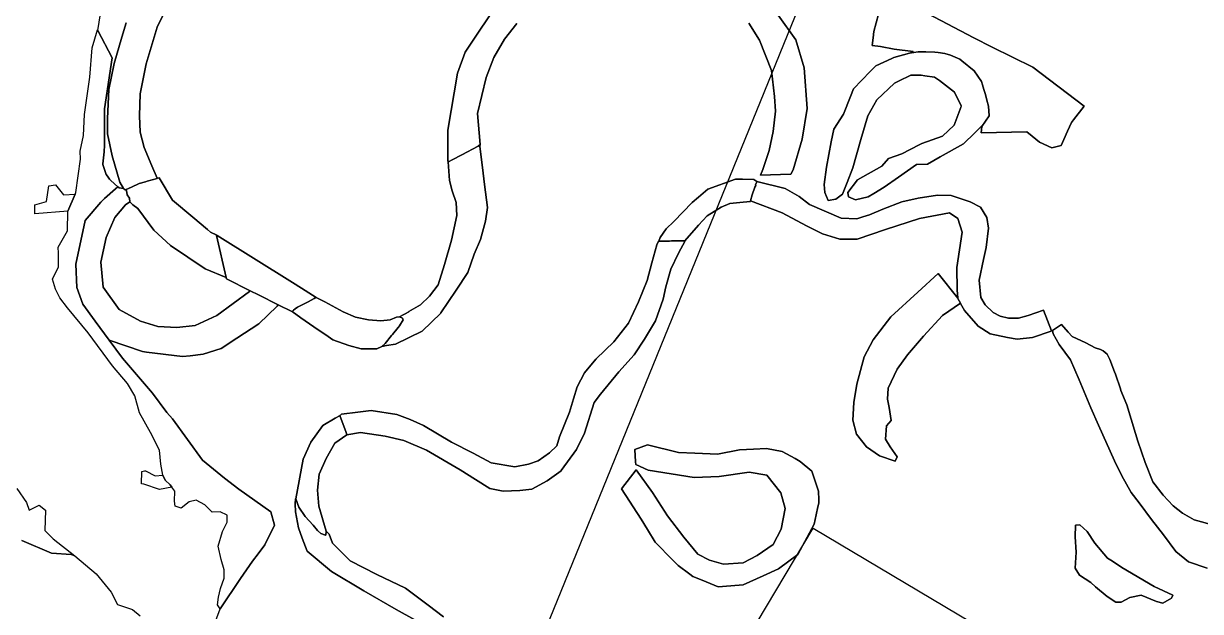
# Model space of a CAD drawing. Header units: inches. Extents: x 288635 to 1232953, y 676945 to 1655780.
# Drawn here: x 475472 to 506323, y 1329438 to 1344841 of the extents above; entities that cross this region are included whole.
import ezdxf

# ---------------------------------------------------------------- set-up
doc = ezdxf.new("R2010")
doc.units = ezdxf.units.IN
doc.header["$MEASUREMENT"] = 0
doc.layers.add('Images', color=7, linetype='Continuous')
picture_1 = doc.add_image_def('image5.jpg', size_in_pixel=(2644, 3704))
picture_2 = doc.add_image_def('image6.jpg', size_in_pixel=(2592, 3907))

msp = doc.modelspace()

# ---------------------------------------------------------------- linework, layer by layer
at = {"color": 1}
for points in [[(478159.3147, 1344863.1392), (478051.3645, 1344482.1384), (477848.164, 1343789.9871), (477708.4638, 1343116.8857), (477670.3637, 1342354.8842), (477676.7137, 1341948.4834), (477791.0139, 1341370.6322), (477994.2143, 1340684.8308), (478091.1377, 1340521.8234), (477980.4188, 1340540.5893), (477943.375, 1340565.6557), (477755.8401, 1340726.3999), (477725.7453, 1340767.2463), (477668.1443, 1340845.4257), (477637.4271, 1340887.1168), (477552.7602, 1341151.7007), (477553.7148, 1341162.1986), (477582.5248, 1341479.0356), (477581.3232, 1341479.3018), (477597.0898, 1341652.6951), (477597.0898, 1342591.7161), (477597.0898, 1342605.197), (477793.9811, 1343944.0581), (477422.5871, 1344655.8965), (477615.2408, 1345861.7422)], [(479402.8588, 1345624.0824), (478971.058, 1344741.4306), (478685.3074, 1343788.9287), (478526.5571, 1343001.5272), (478507.5071, 1342423.676), (478532.9071, 1341991.8751), (478634.5073, 1341591.8243), (478837.7077, 1341115.5734), (478978.2878, 1340787.5531), (478971.5529, 1340785.6288), (478972.9961, 1340782.2614), (478712.059, 1340707.708), (478668.0773, 1340695.1418), (478499.7677, 1340647.0533), (478484.2878, 1340642.6305), (478318.0277, 1340564.931), (478145.3245, 1340487.4048), (478145.3245, 1340487.4048), (478137.6977, 1340483.9812), (478100.0106, 1340514.1309), (478095.2298, 1340514.9412), (478091.1377, 1340521.8234), (477994.2143, 1340684.8308), (477791.0139, 1341370.6322), (477676.7137, 1341948.4834), (477670.3637, 1342354.8842), (477708.4638, 1343116.8857), (477848.164, 1343789.9871), (478051.3645, 1344482.1384), (478159.3147, 1344863.1392)], [(487998.9186, 1345519.5354), (487046.4167, 1344090.7825), (486847.095, 1343538.8147), (486595.24, 1342046.7929), (486589.4279, 1341243.5542), (486589.506, 1341240.8673), (486591.2928, 1341241.3395), (486608.3731, 1341221.0552), (486608.5642, 1341218.6028), (486603.0814, 1341215.7635), (486641.1814, 1340726.8125), (486704.6816, 1340453.7619), (486812.6318, 1340155.3113), (486825.3318, 1339812.4106), (486685.6315, 1339164.7093), (486507.8312, 1338529.7081), (486336.3808, 1337996.307), (486114.8346, 1337698.8021), (485878.1216, 1337474.5477), (485573.321, 1337296.7473), (485570.9714, 1337293.1718), (485568.0293, 1337291.4556), (485327.2617, 1337157.4169), (485247.8865, 1337144.7169), (485079.6112, 1337074.8668), (484838.3107, 1337055.8167), (484514.4601, 1337074.8668), (484174.7344, 1337147.8919), (483847.7087, 1337290.7672), (483371.4578, 1337547.9427), (483138.2508, 1337664.8622), (482756.2171, 1337903.3908), (482518.463, 1338051.8363), (480543.2461, 1339285.0935), (480540.6336, 1339295.3695), (480375.5333, 1339377.9196), (480295.5311, 1339444.2505), (479910.166, 1339763.7621), (479372.2313, 1340209.7713), (479022.9806, 1340800.3225), (478978.2878, 1340787.5531), (478837.7077, 1341115.5734), (478634.5073, 1341591.8243), (478532.9071, 1341991.8751), (478507.5071, 1342423.676), (478526.5571, 1343001.5272), (478685.3074, 1343788.9287), (478971.058, 1344741.4306), (479402.8588, 1345624.0824)], [(488399.5852, 1344841.7878), (488082.0846, 1344429.037), (487796.334, 1343952.786), (487595.2503, 1343423.6183), (487375.3324, 1342485.3609), (487374.5036, 1342481.8251), (487442.2297, 1341669.113), (487386.2102, 1341630.7839), (486963.9738, 1341405.2055), (486706.1524, 1341271.6909), (486706.1524, 1341271.6909), (486608.3731, 1341221.0552), (486591.2928, 1341241.3395), (486589.506, 1341240.8673), (486589.4279, 1341243.5542), (486595.24, 1342046.7929), (486847.095, 1343538.8147), (487046.4167, 1344090.7825), (487998.9186, 1345519.5354)], [(479982.5478, 1327780.7602), (480629.0808, 1329505.4017), (481156.3957, 1330301.444), (481471.2225, 1330751.141), (481622.0053, 1330950.1744), (481797.4831, 1331181.8051), (482051.4837, 1331702.5061), (481956.2335, 1332045.4068), (481117.629, 1332645.9712), (480743.2194, 1332928.1333), (480166.8528, 1333397.5627), (479376.1975, 1334481.5675), (479224.2806, 1334654.2003), (478855.9577, 1335152.5195), (478799.7296, 1335217.8071), (478218.8588, 1335892.2678), (478064.9986, 1336070.918), (477716.0397, 1336547.1016), (478591.1797, 1336247.3634), (478690.9663, 1336234.6633), (479638.9318, 1336114.0131), (479840.1758, 1336137.6889), (480178.6829, 1336177.5132), (480654.9339, 1336329.9135), (481061.3347, 1336596.6141), (481639.1858, 1336977.6148), (482120.8147, 1337440.479), (482149.6235, 1337472.4159), (482505.6891, 1337295.0705), (482511.5927, 1337299.9007), (482740.9567, 1337126.8961), (483084.9157, 1336891.4165), (483458.8573, 1336645.491), (483582.2897, 1336552.164), (484000.3759, 1336401.9363), (484325.814, 1336319.9153), (484733.2732, 1336314.6237), (484862.9193, 1336375.478), (484981.7142, 1336405.852), (484983.8281, 1336402.4538), (485225.1286, 1336440.5539), (485917.28, 1336783.4546), (486406.231, 1337253.3555), (486406.6193, 1337253.9348), (486411.5227, 1337258.6472), (486811.5735, 1337855.5484), (487116.3741, 1338319.0993), (487281.4744, 1338801.7003), (487452.9247, 1339182.7011), (487579.925, 1339658.952), (487630.7251, 1340020.9028), (487556.0802, 1340620.3943), (487499.9307, 1341071.3451), (487431.2408, 1341623.0109), (487442.2297, 1341669.113), (487374.5036, 1342481.8251), (487375.3324, 1342485.3609), (487595.2503, 1343423.6183), (487796.334, 1343952.786), (488082.0846, 1344429.037), (488399.5852, 1344841.7878)], [(495249.7107, 1345062.9685), (495712.2694, 1344413.6888), (495934.5199, 1343683.4373), (496010.72, 1342616.6352), (495883.7198, 1341810.1836), (495642.4193, 1341010.082), (495585.2692, 1340895.7818), (495582.58, 1340895.6951), (495579.9775, 1340890.4901), (494792.5759, 1340865.09), (494849.726, 1341017.4903), (495021.1764, 1341512.7913), (495122.7766, 1342014.4423), (495186.2767, 1342547.8434), (495160.8766, 1342928.8441), (495078.3265, 1343608.2955), (494760.8258, 1344408.3971), (494481.4253, 1344852.898)], [(494481.4253, 1344852.898), (494760.8258, 1344408.3971), (495078.3265, 1343608.2955), (495160.8766, 1342928.8441), (495186.2767, 1342547.8434), (495122.7766, 1342014.4423), (495021.1764, 1341512.7913), (494849.726, 1341017.4903), (494792.5759, 1340865.09), (495579.9775, 1340890.4901), (495582.58, 1340895.6951), (495585.2692, 1340895.7818), (495642.4193, 1341010.082), (495883.7198, 1341810.1836), (496010.72, 1342616.6352), (495934.5199, 1343683.4373), (495712.2694, 1344413.6888), (495249.7107, 1345062.9685)], [(497882.4488, 1345090.6578), (497763.8034, 1344630.9365), (497741.2939, 1344466.4435), (497714.0239, 1344267.1626), (497938.4288, 1344239.6041), (498295.617, 1344168.1665), (498795.2631, 1344111.9492), (498762.1528, 1344102.1937), (498795.2631, 1344098.4683), (498692.7328, 1344068.2591), (498285.8495, 1343948.3763), (498231.1215, 1343924.0528), (497809.5985, 1343736.7092), (497661.8807, 1343582.2769), (497227.514, 1343128.1663), (497147.4787, 1342928.078), (496962.9301, 1342466.7067), (496711.5755, 1342069.8309), (496646.0821, 1341737.9975), (496515.7884, 1341077.8431), (496515.7884, 1341077.8431), (496460.1811, 1340627.0558), (496472.8812, 1340411.1554), (496561.7814, 1340201.605), (496764.9818, 1340239.7051), (496942.7821, 1340373.0553), (497063.4324, 1340677.8559), (497214.2848, 1341064.6639), (497417.4646, 1341800.857), (497601.0975, 1342421.3825), (497837.1152, 1342841.6091), (498300.6662, 1343279.76), (498409.811, 1343332.7273), (498732.467, 1343489.3104), (498999.1675, 1343489.3104), (499097.7736, 1343473.463), (499354.7683, 1343432.1603), (499481.1986, 1343347.8734), (499875.4693, 1343038.4595), (500046.9196, 1342682.8588), (500044.1456, 1342675.1313), (500046.9196, 1342669.3779), (499869.1193, 1342174.0769), (499557.9687, 1341888.3264), (499018.2176, 1341697.826), (498947.4521, 1341661.5802), (498497.5165, 1341431.1254), (498148.2658, 1341304.1252), (497971.0255, 1341101.0988), (497330.1329, 1340747.7061), (497076.1324, 1340411.1554), (497095.1824, 1340296.8552), (497279.3328, 1340220.655), (497615.8835, 1340296.8552), (497756.5785, 1340384.2566), (498034.9843, 1340557.2057), (498404.9529, 1340814.1567), (498881.2012, 1341144.9212), (499170.6179, 1341158.8558), (499502.3403, 1341347.1306), (500110.4198, 1341692.2568), (500409.8837, 1341980.4686), (500595.3535, 1342158.9695), (500593.0711, 1342143.292), (500595.3535, 1342145.4886), (500570.9188, 1341977.6499), (501773.1696, 1341999.9648), (501914.6981, 1341887.6406), (502105.6246, 1341736.1116), (502430.4071, 1341585.8577), (502670.7758, 1341647.2114), (502740.846, 1341801.4859), (502839.9372, 1342019.6565), (502944.5226, 1342249.9236), (502994.8023, 1342314.8682), (503273.4039, 1342674.7287), (501930.5819, 1343701.5925), (500859.0172, 1344217.5311), (500384.5279, 1344466.4435), (499170.5075, 1345103.3067)], [(499170.5075, 1345103.3067), (500384.5279, 1344466.4435), (500859.0172, 1344217.5311), (500859.0172, 1344217.5311), (501930.5819, 1343701.5925), (503273.4039, 1342674.7287), (502994.8023, 1342314.8682), (502944.5226, 1342249.9236), (502839.9372, 1342019.6565), (502740.846, 1341801.4859), (502670.7758, 1341647.2114), (502430.4071, 1341585.8577), (502105.6246, 1341736.1116), (501914.6981, 1341887.6406), (501773.1696, 1341999.9648), (500570.9188, 1341977.6499), (500595.3535, 1342145.4886), (500785.8539, 1342424.8892), (500768.3981, 1342677.5018), (500726.676, 1342833.589), (500686.7759, 1342982.8599), (500646.7398, 1343109.4943), (500608.2424, 1343231.2619), (500580.5692, 1343318.7926), (500392.1531, 1343605.9916), (500067.2938, 1343860.4647), (500011.1523, 1343904.4422), (499770.8523, 1344012.332), (499622.2185, 1344055.8833), (499445.8429, 1344082.506), (499363.451, 1344094.9425), (499124.9722, 1344096.4223), (498926.6633, 1344097.6529), (498692.7328, 1344068.2591), (498795.2631, 1344098.4683), (498762.1528, 1344102.1937), (498795.2631, 1344111.9492), (498295.617, 1344168.1665), (497938.4288, 1344239.6041), (497714.0239, 1344267.1626), (497741.2939, 1344466.4435), (497763.8034, 1344630.9365), (497882.4488, 1345090.6578)], [(486482.604, 1329295.2403), (486075.735, 1329600.1149), (485482.8365, 1330044.3849), (484728.3708, 1330407.1947), (484029.8694, 1330767.0287), (483571.074, 1331229.2479), (483481.6516, 1331459.1801), (483408.5441, 1331544.7931), (483211.6937, 1332192.4944), (483179.9436, 1332611.5952), (483218.0437, 1333037.0461), (483402.1941, 1333443.4469), (483630.7946, 1333843.4977), (483948.8997, 1334068.0426), (483949.3535, 1334066.8065), (483948.8102, 1334066.423), (484305.1027, 1334122.6797), (484952.804, 1334033.7795), (485441.755, 1333913.1293), (486038.6562, 1333659.1288), (486914.9579, 1333144.7777), (487315.0087, 1332890.7772), (487696.0095, 1332662.1768), (488045.2602, 1332592.3266), (488483.4111, 1332605.0266), (488793.7679, 1332637.3059), (489200.1688, 1332859.5563), (489562.1195, 1333126.2569), (489564.2815, 1333129.2425), (489567.4112, 1333131.5486), (489967.462, 1333683.9997), (490177.0124, 1334109.4505), (490431.0129, 1334915.9021), (490596.1132, 1335131.8026), (491072.3642, 1335716.0037), (491478.765, 1336160.5046), (491745.4655, 1336573.2554), (492037.5661, 1337049.5064), (492234.4165, 1337621.0075), (492310.6167, 1337938.5082), (492437.6831, 1338409.5336), (492640.8835, 1338828.6344), (492812.3338, 1339146.1351), (492806.8425, 1339146.1351), (493165.7369, 1339556.6282), (493391.9635, 1339804.2546), (493757.0892, 1340026.5051), (493989.923, 1340127.0469), (494339.1737, 1340164.0887), (494524.3824, 1340174.672), (494529.1462, 1340192.3346), (495357.727, 1339880.838), (495999.0783, 1339537.9374), (496418.1792, 1339328.3869), (496869.0301, 1339195.0367), (497319.881, 1339188.6867), (498068.4708, 1339444.46), (498956.9646, 1339729.4485), (499744.8742, 1339880.3248), (499962.8066, 1339729.4485), (500080.1548, 1339377.4038), (499940.6662, 1338447.7196), (499947.0162, 1337863.5185), (499958.965, 1337648.4416), (499451.0897, 1338289.9683), (498909.7666, 1337799.1076), (498202.2539, 1337157.5494), (497744.8942, 1336553.0811), (497506.1337, 1336111.1202), (497313.0933, 1335389.7587), (497236.8932, 1334912.2378), (497206.4131, 1334449.9569), (497302.9333, 1334079.1161), (497572.1739, 1333753.9955), (497907.4545, 1333515.235), (498318.9354, 1333372.9947), (498369.7355, 1333489.8349), (498186.8551, 1333753.9955), (498064.9348, 1333952.1159), (498090.3349, 1334302.6366), (498217.3352, 1334444.8768), (498166.535, 1334780.1575), (498115.7349, 1334998.598), (498136.055, 1335288.1585), (498374.8155, 1335785.9995), (498644.056, 1336156.8403), (499059.5056, 1336649.5483), (499556.9232, 1337189.2994), (500030.2168, 1337511.5419), (500030.9116, 1337510.3261), (500137.5166, 1337323.7674), (500493.1173, 1336911.0166), (500810.618, 1336707.8162), (501261.4689, 1336612.566), (501515.4694, 1336574.4659), (501915.5202, 1336612.566), (502410.3449, 1336783.6988), (502409.1759, 1336786.7561), (502415.6366, 1336788.9905), (502209.2612, 1337328.7416), (501806.5116, 1337195.7088), (501552.5111, 1337125.8587), (501292.1606, 1337125.8587), (501069.9102, 1337170.3088), (500885.7598, 1337271.909), (500682.5594, 1337475.1094), (500568.2592, 1337665.6098), (500523.8091, 1338116.4607), (500638.1093, 1338656.2117), (500701.6094, 1338973.7124), (500765.1096, 1339475.3634), (500720.6595, 1339761.1139), (500555.5591, 1340034.1645), (500282.5086, 1340167.5148), (499787.2076, 1340338.9651), (499431.6069, 1340345.3151), (498923.6059, 1340269.115), (498498.155, 1340167.5148), (497996.504, 1339977.0144), (497647.2533, 1339830.9641), (497475.803, 1339780.164), (497312.4726, 1339727.3794), (496906.0718, 1339740.0795), (496075.9728, 1340100.2661), (495801.1696, 1340311.5806), (495432.8689, 1340521.131), (494696.2674, 1340698.9314), (494614.1129, 1340752.5631), (494315.3466, 1340762.0482), (494132.7983, 1340762.0482), (493413.1302, 1340502.756), (493224.957, 1340343.1661), (493161.9151, 1340289.7002), (492995.0877, 1340148.2136), (492517.7857, 1339652.0086), (492317.753, 1339460.2956), (492159.0027, 1339238.0452), (492121.961, 1339142.795), (492119.2891, 1339137.4828), (492116.6693, 1339137.5033), (492070.4406, 1339045.5932), (491937.0904, 1338569.3422), (491816.374, 1338111.0168), (491594.1235, 1337545.8657), (491333.773, 1336993.4146), (490947.0942, 1336498.9729), (490481.813, 1336052.5544), (490480.9661, 1336051.5273), (490476.5213, 1336047.2627), (490178.0707, 1335685.312), (489987.5703, 1335323.3612), (489885.9701, 1335012.2106), (489784.3699, 1334656.6099), (489524.0194, 1334008.9086), (489454.3712, 1333774.6372), (489256.2606, 1333595.0995), (488957.81, 1333385.5491), (488710.1595, 1333296.6489), (488349.0025, 1333226.2696), (487733.0513, 1333334.2198), (487256.8003, 1333581.8703), (486691.6492, 1333873.9709), (485955.0477, 1334312.1217), (485605.797, 1334470.8721), (485256.5463, 1334597.8723), (484583.445, 1334699.4725), (484230.8324, 1334656.1185), (483808.7434, 1334604.2223), (483770.4948, 1334573.7492), (483640.2044, 1334497.7464), (483313.2939, 1334307.0486), (483002.1433, 1333868.8978), (482798.9429, 1333424.3969), (482608.4425, 1332389.3448), (482607.2559, 1332373.0009), (482603.1508, 1332384.0531), (482593.7081, 1332253.99), (482600.0582, 1332044.4396), (482676.2583, 1331625.3387), (482771.0056, 1331359.3979), (482902.7421, 1331015.7375), (483548.3267, 1330486.5698), (484394.9951, 1329978.5688), (485241.6634, 1329491.7345), (485728.4977, 1329216.5673)], [(506496.711, 1330573.2212), (506009.03, 1330740.8615), (505678.8294, 1331005.0221), (505353.7087, 1331446.9829), (505038.7481, 1331843.2237), (504718.7075, 1332280.1046), (504510.427, 1332554.4252), (504261.5065, 1332991.306), (504065.6253, 1333386.1776), (503653.7808, 1334316.8166), (503450.8819, 1334775.3043), (503143.9043, 1335505.9111), (502915.3039, 1336034.2321), (502615.5833, 1336430.4729), (502463.1829, 1336709.8735), (502447.9429, 1336801.3136), (502676.5434, 1336953.7139), (502853.8811, 1336750.5817), (502960.6006, 1336644.8917), (503319.4375, 1336471.6648), (503558.5601, 1336340.6202), (503704.0813, 1336300.9326), (503770.2272, 1336266.5367), (503874.1854, 1336176.6435), (503947.4984, 1336038.9946), (504070.708, 1335716.4094), (504093.0195, 1335657.9939), (504225.6275, 1335267.4033), (504238.5407, 1335229.368), (504395.0268, 1334851.3763), (504620.9369, 1334101.9288), (504683.1474, 1333895.5478), (504871.1078, 1333341.8267), (505074.3082, 1332833.8257), (505343.5487, 1332488.385), (505603.2642, 1332205.1745), (505854.0897, 1332011.4991), (506156.3503, 1331838.1437), (506699.9114, 1331685.7434)], [(506699.9114, 1331685.7434), (506156.3503, 1331838.1437), (505854.0897, 1332011.4991), (505603.2642, 1332205.1745), (505343.5487, 1332488.385), (505074.3082, 1332833.8257), (504871.1078, 1333341.8267), (504683.1474, 1333895.5478), (504620.9369, 1334101.9288), (504395.0268, 1334851.3763), (504238.5407, 1335229.368), (504225.6275, 1335267.4033), (504093.0195, 1335657.9939), (504070.708, 1335716.4094), (503947.4984, 1336038.9946), (503874.1854, 1336176.6435), (503770.2272, 1336266.5367), (503704.0813, 1336300.9326), (503558.5601, 1336340.6202), (503319.4375, 1336471.6648), (502960.6006, 1336644.8917), (502853.8811, 1336750.5817), (502676.5434, 1336953.7139), (502447.9429, 1336801.3136), (502463.1829, 1336709.8735), (502463.1829, 1336709.8735), (502615.5833, 1336430.4729), (502915.3039, 1336034.2321), (503143.9043, 1335505.9111), (503450.8819, 1334775.3043), (503653.7808, 1334316.8166), (504065.6253, 1333386.1776), (504261.5065, 1332991.306), (504510.427, 1332554.4252), (504718.7075, 1332280.1046), (505038.7481, 1331843.2237), (505353.7087, 1331446.9829), (505678.8294, 1331005.0221), (506009.03, 1330740.8615), (506496.711, 1330573.2212)], [(475296.4609, 1332662.2806), (475547.9214, 1332293.4719), (475547.9214, 1332293.4719), (475614.9775, 1332092.3035), (475883.202, 1332226.4158), (476050.8424, 1332092.3035), (476034.0783, 1331555.8544), (476252.0108, 1331337.922), (476817.4582, 1330896.0246), (476717.0614, 1330932.6078), (476205.0996, 1330962.9893), (475426.1648, 1331293.1899)], [(485728.4977, 1329216.5673), (485241.6634, 1329491.7345), (484394.9951, 1329978.5688), (483548.3267, 1330486.5698), (482902.7421, 1331015.7375), (482771.0056, 1331359.3979), (482676.2583, 1331625.3387), (482600.0582, 1332044.4396), (482593.7081, 1332253.99), (482603.1508, 1332384.0531), (482607.2559, 1332373.0009), (482608.4425, 1332389.3448), (482608.4425, 1332389.3448), (482690.9927, 1332167.0944), (482850.5915, 1331925.9227), (482853.0004, 1331922.731), (483062.5508, 1331694.1306), (483180.2244, 1331558.3534), (483268.8438, 1331481.293), (483382.9043, 1331435.6688), (483391.9549, 1331437.8237), (483396.7865, 1331438.9741), (483407.4146, 1331534.6273), (483408.5441, 1331544.7931), (483481.6516, 1331459.1801), (483571.074, 1331229.2479), (484029.8694, 1330767.0287), (484728.3708, 1330407.1947), (485482.8365, 1330044.3849), (486075.735, 1329600.1149), (486482.604, 1329295.2403)], [(475426.1648, 1331293.1899), (476205.0996, 1330962.9893), (476717.0614, 1330932.6078), (476817.4582, 1330896.0246), (477373.0844, 1330419.7736), (477769.9602, 1329943.5227), (477931.1921, 1329616.2009), (478328.9868, 1329491.0744), (478527.4247, 1329325.7095)]]:
    msp.add_lwpolyline(points, dxfattribs=at)
for points in [[(481117.629, 1332645.9712), (481956.2335, 1332045.4068), (482051.4837, 1331702.5061), (481797.4831, 1331181.8051), (481622.0053, 1330950.1744), (481471.2225, 1330751.141), (481156.3957, 1330301.444), (480629.0808, 1329505.4017), (480559.2307, 1329607.0019), (480578.2807, 1329810.2024), (480635.4308, 1330038.8028), (480730.681, 1330305.5033), (480730.681, 1330527.7538), (480648.1308, 1330800.8043), (480571.9307, 1331150.055), (480686.2309, 1331531.0558), (480813.2312, 1331778.7063), (480806.8812, 1331962.8567), (480629.0808, 1332051.7568), (480418.7268, 1332040.839), (480222.68, 1332229.5572), (480000.4296, 1332350.2074), (479809.9292, 1332305.7573), (479606.7288, 1332140.657), (479447.9784, 1332197.8071), (479428.9284, 1332331.1574), (479441.6284, 1332585.1579), (479356.6717, 1332696.8071), (479315.3199, 1332751.1512), (479184.8537, 1332877.9933), (479126.3599, 1333012.2028), (479074.1214, 1333292.3906), (479036.0214, 1333660.6913), (478801.0709, 1334130.5922), (478508.9703, 1334638.5933), (478388.3201, 1335083.0941), (478197.8197, 1335406.9448), (477804.1189, 1335876.8457), (477162.7676, 1336740.4475), (476626.9497, 1337390.6826), (476426.6953, 1337652.0712), (476306.0451, 1337880.6716), (476229.8449, 1338147.3722), (476388.5952, 1338464.8728), (476388.5952, 1338826.8235), (476375.8952, 1338985.5738), (476623.3042, 1339411.4916), (476628.6444, 1339922.6199), (476825.6224, 1340373.4209), (476844.7779, 1340417.26), (476966.4259, 1341290.9537), (476958.9115, 1341500.5627), (477044.1678, 1341907.8985), (477067.0284, 1342454.5557), (477210.3575, 1343437.9587), (477269.1885, 1344202.7617), (477409.9162, 1344680.1825), (477422.5871, 1344655.8965), (477793.9811, 1343944.0581), (477597.0898, 1342605.197), (477597.0898, 1342591.7161), (477597.0898, 1341652.6951), (477581.3232, 1341479.3018), (477582.5248, 1341479.0356), (477553.7148, 1341162.1986), (477552.7602, 1341151.7007), (477637.4271, 1340887.1168), (477668.1443, 1340845.4257), (477725.7453, 1340767.2463), (477755.8401, 1340726.3999), (477943.375, 1340565.6557), (477877.8019, 1340508.7875), (477590.5358, 1340259.6562), (477501.1899, 1340157.026), (477082.8134, 1339676.4434), (476845.7962, 1338534.7229), (476864.8462, 1337925.1217), (477029.9465, 1337486.9708), (477351.2913, 1337045.7214), (477716.0397, 1336547.1016), (478064.9986, 1336070.918), (478218.8588, 1335892.2678), (478799.7296, 1335217.8071), (478855.9577, 1335152.5195), (479224.2806, 1334654.2003), (479376.1975, 1334481.5675), (480166.8528, 1333397.5627), (480743.2194, 1332928.1333), (481117.629, 1332645.9712)], [(500392.1531, 1343605.9916), (500580.5692, 1343318.7926), (500608.2424, 1343231.2619), (500646.7398, 1343109.4943), (500686.7759, 1342982.8599), (500726.676, 1342833.589), (500768.3981, 1342677.5018), (500785.8539, 1342424.8892), (500595.3535, 1342145.4886), (500593.0711, 1342143.292), (500595.3535, 1342158.9695), (500409.8837, 1341980.4686), (500110.4198, 1341692.2568), (499502.3403, 1341347.1306), (499170.6179, 1341158.8558), (498881.2012, 1341144.9212), (498404.9529, 1340814.1567), (498034.9843, 1340557.2057), (497756.5785, 1340384.2566), (497615.8835, 1340296.8552), (497279.3328, 1340220.655), (497095.1824, 1340296.8552), (497076.1324, 1340411.1554), (497330.1329, 1340747.7061), (497971.0255, 1341101.0988), (498148.2658, 1341304.1252), (498497.5165, 1341431.1254), (498947.4521, 1341661.5802), (499018.2176, 1341697.826), (499557.9687, 1341888.3264), (499869.1193, 1342174.0769), (500046.9196, 1342669.3779), (500044.1456, 1342675.1313), (500046.9196, 1342682.8588), (499875.4693, 1343038.4595), (499481.1986, 1343347.8734), (499354.7683, 1343432.1603), (499097.7736, 1343473.463), (498999.1675, 1343489.3104), (498732.467, 1343489.3104), (498409.811, 1343332.7273), (498300.6662, 1343279.76), (497837.1152, 1342841.6091), (497601.0975, 1342421.3825), (497417.4646, 1341800.857), (497214.2848, 1341064.6639), (497063.4324, 1340677.8559), (496942.7821, 1340373.0553), (496764.9818, 1340239.7051), (496561.7814, 1340201.605), (496472.8812, 1340411.1554), (496460.1811, 1340627.0558), (496515.7884, 1341077.8431), (496646.0821, 1341737.9975), (496711.5755, 1342069.8309), (496962.9301, 1342466.7067), (497147.4787, 1342928.078), (497227.514, 1343128.1663), (497661.8807, 1343582.2769), (497809.5985, 1343736.7092), (498231.1215, 1343924.0528), (498285.8495, 1343948.3763), (498692.7328, 1344068.2591), (498926.6633, 1344097.6529), (499124.9722, 1344096.4223), (499363.451, 1344094.9425), (499445.8429, 1344082.506), (499622.2185, 1344055.8833), (499770.8523, 1344012.332), (500011.1523, 1343904.4422), (500067.2938, 1343860.4647), (500392.1531, 1343605.9916)], [(485225.1286, 1336440.5539), (484983.8281, 1336402.4538), (484981.7142, 1336405.852), (484862.9193, 1336375.478), (484954.5287, 1336454.3639), (485115.5233, 1336664.6695), (485139.1252, 1336692.396), (485293.6591, 1336873.9358), (485338.0512, 1336926.0857), (485335.4357, 1336937.5089), (485418.2988, 1337063.6048), (485422.9547, 1337070.6898), (485403.4618, 1337125.6669), (485327.2617, 1337157.4169), (485568.0293, 1337291.4556), (485570.9714, 1337293.1718), (485573.321, 1337296.7473), (485878.1216, 1337474.5477), (486114.8346, 1337698.8021), (486336.3808, 1337996.307), (486507.8312, 1338529.7081), (486685.6315, 1339164.7093), (486825.3318, 1339812.4106), (486812.6318, 1340155.3113), (486704.6816, 1340453.7619), (486641.1814, 1340726.8125), (486603.0814, 1341215.7635), (486608.5642, 1341218.6028), (486608.3731, 1341221.0552), (486706.1524, 1341271.6909), (486963.9738, 1341405.2055), (487386.2102, 1341630.7839), (487442.2297, 1341669.113), (487431.2408, 1341623.0109), (487499.9307, 1341071.3451), (487556.0802, 1340620.3943), (487630.7251, 1340020.9028), (487579.925, 1339658.952), (487452.9247, 1339182.7011), (487281.4744, 1338801.7003), (487116.3741, 1338319.0993), (486811.5735, 1337855.5484), (486411.5227, 1337258.6472), (486406.6193, 1337253.9348), (486406.231, 1337253.3555), (485917.28, 1336783.4546), (485225.1286, 1336440.5539)], [(480540.6336, 1339295.3695), (480543.2461, 1339285.0935), (480533.2164, 1339291.3557), (480535.555, 1339281.2999), (480527.9247, 1339286.064), (480783.0732, 1338188.9259), (480229.483, 1338412.7177), (479321.4312, 1339022.3189), (478889.6303, 1339428.7197), (478469.3496, 1339999.1519), (478338.1361, 1340091.8551), (478261.936, 1340172.2886), (478251.3526, 1340265.4221), (478192.0858, 1340354.3223), (478168.8025, 1340468.6225), (478167.7658, 1340469.4519), (478145.3245, 1340487.4048), (478318.0277, 1340564.931), (478484.2878, 1340642.6305), (478499.7677, 1340647.0533), (478668.0773, 1340695.1418), (478712.059, 1340707.708), (478972.9961, 1340782.2614), (478971.5529, 1340785.6288), (478978.2878, 1340787.5531), (479022.9806, 1340800.3225), (479372.2313, 1340209.7713), (479910.166, 1339763.7621), (480295.5311, 1339444.2505), (480375.5333, 1339377.9196), (480540.6336, 1339295.3695)], [(476310.81, 1340618.6068), (476517.1854, 1340348.7313), (476825.6224, 1340373.4209), (476628.6444, 1339922.6199), (475771.059, 1339856.6053), (475771.059, 1340094.7308), (476072.6846, 1340174.1059), (476136.1847, 1340586.8567), (476310.81, 1340618.6068)], [(478100.0106, 1340514.1309), (478137.6977, 1340483.9812), (478145.3245, 1340487.4048), (478167.7658, 1340469.4519), (478168.8025, 1340468.6225), (478192.0858, 1340354.3223), (478251.3526, 1340265.4221), (478261.936, 1340172.2886), (478145.6608, 1340094.9982), (477860.9283, 1339758.9204), (477638.6778, 1339231.8693), (477498.9775, 1338590.518), (477562.4777, 1337936.4667), (477981.5785, 1337352.2656), (478534.0296, 1337047.465), (478991.2305, 1336907.7647), (479492.8815, 1336876.0146), (479969.1325, 1336926.8147), (480540.6336, 1337193.5153), (481397.8853, 1337822.1665), (481415.5392, 1337838.0408), (481415.921, 1337837.8507), (481630.3017, 1337731.0742), (482149.2659, 1337472.594), (482149.6235, 1337472.4159), (482120.8147, 1337440.479), (481639.1858, 1336977.6148), (481061.3347, 1336596.6141), (480654.9339, 1336329.9135), (480178.6829, 1336177.5132), (479840.1758, 1336137.6889), (479638.9318, 1336114.0131), (478690.9663, 1336234.6633), (478591.1797, 1336247.3634), (477716.0397, 1336547.1016), (477351.2913, 1337045.7214), (477029.9465, 1337486.9708), (476864.8462, 1337925.1217), (476845.7962, 1338534.7229), (477082.8134, 1339676.4434), (477501.1899, 1340157.026), (477590.5358, 1340259.6562), (477877.8019, 1340508.7875), (477943.375, 1340565.6557), (477980.4188, 1340540.5893), (478091.1377, 1340521.8234), (478095.2298, 1340514.9412), (478100.0106, 1340514.1309)], [(494696.2674, 1340698.9314), (494694.0973, 1340692.8862), (494690.9757, 1340693.6397), (494661.5122, 1340611.5627), (494666.641, 1340598.3531), (494639.3605, 1340549.8545), (494568.3745, 1340352.1076), (494525.6375, 1340193.6537), (494529.1462, 1340192.3346), (494524.3824, 1340174.672), (494339.1737, 1340164.0887), (493989.923, 1340127.0469), (493757.0892, 1340026.5051), (493391.9635, 1339804.2546), (493165.7369, 1339556.6282), (492806.8425, 1339146.1351), (492456.7331, 1339146.1351), (492402.7769, 1339140.6011), (492121.961, 1339142.795), (492159.0027, 1339238.0452), (492317.753, 1339460.2956), (492517.7857, 1339652.0086), (492995.0877, 1340148.2136), (493161.9151, 1340289.7002), (493224.957, 1340343.1661), (493413.1302, 1340502.756), (494132.7983, 1340762.0482), (494315.3466, 1340762.0482), (494614.1129, 1340752.5631), (494696.2674, 1340698.9314)], [(494696.2674, 1340698.9314), (495432.8689, 1340521.131), (495801.1696, 1340311.5806), (496075.9728, 1340100.2661), (496906.0718, 1339740.0795), (497312.4726, 1339727.3794), (497475.803, 1339780.164), (497647.2533, 1339830.9641), (497996.504, 1339977.0144), (498498.155, 1340167.5148), (498923.6059, 1340269.115), (499431.6069, 1340345.3151), (499787.2076, 1340338.9651), (500282.5086, 1340167.5148), (500555.5591, 1340034.1645), (500720.6595, 1339761.1139), (500765.1096, 1339475.3634), (500701.6094, 1338973.7124), (500638.1093, 1338656.2117), (500523.8091, 1338116.4607), (500568.2592, 1337665.6098), (500682.5594, 1337475.1094), (500885.7598, 1337271.909), (501069.9102, 1337170.3088), (501292.1606, 1337125.8587), (501552.5111, 1337125.8587), (501806.5116, 1337195.7088), (502209.2612, 1337328.7416), (502415.6366, 1336788.9905), (502409.1759, 1336786.7561), (502410.3449, 1336783.6988), (501915.5202, 1336612.566), (501515.4694, 1336574.4659), (501261.4689, 1336612.566), (500810.618, 1336707.8162), (500493.1173, 1336911.0166), (500137.5166, 1337323.7674), (500030.9116, 1337510.3261), (500030.2168, 1337511.5419), (499959.7163, 1337634.918), (499959.6805, 1337635.5618), (499958.965, 1337648.4416), (499947.0162, 1337863.5185), (499940.6662, 1338447.7196), (500080.1548, 1339377.4038), (499962.8066, 1339729.4485), (499744.8742, 1339880.3248), (498956.9646, 1339729.4485), (498068.4708, 1339444.46), (497319.881, 1339188.6867), (496869.0301, 1339195.0367), (496418.1792, 1339328.3869), (495999.0783, 1339537.9374), (495357.727, 1339880.838), (494529.1462, 1340192.3346), (494525.6375, 1340193.6537), (494568.3745, 1340352.1076), (494639.3605, 1340549.8545), (494666.641, 1340598.3531), (494661.5122, 1340611.5627), (494690.9757, 1340693.6397), (494694.0973, 1340692.8862), (494696.2674, 1340698.9314)], [(479969.1325, 1336926.8147), (479492.8815, 1336876.0146), (478991.2305, 1336907.7647), (478534.0296, 1337047.465), (477981.5785, 1337352.2656), (477562.4777, 1337936.4667), (477498.9775, 1338590.518), (477638.6778, 1339231.8693), (477860.9283, 1339758.9204), (478145.6608, 1340094.9982), (478261.936, 1340172.2886), (478338.1361, 1340091.8551), (478469.3496, 1339999.1519), (478889.6303, 1339428.7197), (479321.4312, 1339022.3189), (480229.483, 1338412.7177), (480783.0732, 1338188.9259), (480784.9806, 1338180.7239), (480792.5086, 1338148.3534), (481415.5392, 1337838.0408), (481397.8853, 1337822.1665), (480540.6336, 1337193.5153), (479969.1325, 1336926.8147)], [(480543.2461, 1339285.0935), (482518.463, 1338051.8363), (482756.2171, 1337903.3908), (483138.2508, 1337664.8622), (483130.8973, 1337660.8578), (483132.9591, 1337659.5705), (483088.1523, 1337635.1708), (482929.0233, 1337553.0397), (482651.2102, 1337414.1332), (482589.4433, 1337363.5966), (482544.9552, 1337327.1973), (482511.5927, 1337299.9007), (482505.6891, 1337295.0705), (482149.6235, 1337472.4159), (482149.2659, 1337472.594), (481630.3017, 1337731.0742), (481415.921, 1337837.8507), (481415.5392, 1337838.0408), (480792.5086, 1338148.3534), (480784.9806, 1338180.7239), (480783.0732, 1338188.9259), (480527.9247, 1339286.064), (480535.555, 1339281.2999), (480533.2164, 1339291.3557), (480543.2461, 1339285.0935)], [(492812.3338, 1339146.1351), (492640.8835, 1338828.6344), (492437.6831, 1338409.5336), (492310.6167, 1337938.5082), (492234.4165, 1337621.0075), (492037.5661, 1337049.5064), (491745.4655, 1336573.2554), (491478.765, 1336160.5046), (491072.3642, 1335716.0037), (490596.1132, 1335131.8026), (490431.0129, 1334915.9021), (490177.0124, 1334109.4505), (489967.462, 1333683.9997), (489567.4112, 1333131.5486), (489564.2815, 1333129.2425), (489562.1195, 1333126.2569), (489200.1688, 1332859.5563), (488793.7679, 1332637.3059), (488483.4111, 1332605.0266), (488045.2602, 1332592.3266), (487696.0095, 1332662.1768), (487315.0087, 1332890.7772), (486914.9579, 1333144.7777), (486038.6562, 1333659.1288), (485441.755, 1333913.1293), (484952.804, 1334033.7795), (484305.1027, 1334122.6797), (483948.8102, 1334066.423), (483949.3535, 1334066.8065), (483948.8997, 1334068.0426), (483926.5433, 1334128.9446), (483765.2031, 1334568.4575), (483770.8003, 1334572.9169), (483770.4948, 1334573.7492), (483808.7434, 1334604.2223), (484230.8324, 1334656.1185), (484583.445, 1334699.4725), (485256.5463, 1334597.8723), (485605.797, 1334470.8721), (485955.0477, 1334312.1217), (486691.6492, 1333873.9709), (487256.8003, 1333581.8703), (487733.0513, 1333334.2198), (488349.0025, 1333226.2696), (488710.1595, 1333296.6489), (488957.81, 1333385.5491), (489256.2606, 1333595.0995), (489454.3712, 1333774.6372), (489524.0194, 1334008.9086), (489784.3699, 1334656.6099), (489885.9701, 1335012.2106), (489987.5703, 1335323.3612), (490178.0707, 1335685.312), (490476.5213, 1336047.2627), (490480.9661, 1336051.5273), (490481.813, 1336052.5544), (490947.0942, 1336498.9729), (491333.773, 1336993.4146), (491594.1235, 1337545.8657), (491816.374, 1338111.0168), (491937.0904, 1338569.3422), (492070.4406, 1339045.5932), (492116.6693, 1339137.5033), (492119.2891, 1339137.4828), (492121.961, 1339142.795), (492402.7769, 1339140.6011), (492456.7331, 1339146.1351), (492806.8425, 1339146.1351), (492812.3338, 1339146.1351)], [(498369.7355, 1333489.8349), (498318.9354, 1333372.9947), (497907.4545, 1333515.235), (497572.1739, 1333753.9955), (497302.9333, 1334079.1161), (497206.4131, 1334449.9569), (497236.8932, 1334912.2378), (497313.0933, 1335389.7587), (497506.1337, 1336111.1202), (497744.8942, 1336553.0811), (498202.2539, 1337157.5494), (498909.7666, 1337799.1076), (499451.0897, 1338289.9683), (499958.965, 1337648.4416), (499959.6805, 1337635.5618), (499959.7163, 1337634.918), (500030.2168, 1337511.5419), (499556.9232, 1337189.2994), (499059.5056, 1336649.5483), (498644.056, 1336156.8403), (498374.8155, 1335785.9995), (498136.055, 1335288.1585), (498115.7349, 1334998.598), (498166.535, 1334780.1575), (498217.3352, 1334444.8768), (498090.3349, 1334302.6366), (498064.9348, 1333952.1159), (498186.8551, 1333753.9955), (498369.7355, 1333489.8349)], [(484514.4601, 1337074.8668), (484838.3107, 1337055.8167), (485079.6112, 1337074.8668), (485247.8865, 1337144.7169), (485327.2617, 1337157.4169), (485403.4618, 1337125.6669), (485422.9547, 1337070.6898), (485418.2988, 1337063.6048), (485335.4357, 1336937.5089), (485338.0512, 1336926.0857), (485293.6591, 1336873.9358), (485139.1252, 1336692.396), (485115.5233, 1336664.6695), (484954.5287, 1336454.3639), (484862.9193, 1336375.478), (484733.2732, 1336314.6237), (484325.814, 1336319.9153), (484000.3759, 1336401.9363), (483582.2897, 1336552.164), (483458.8573, 1336645.491), (483084.9157, 1336891.4165), (482740.9567, 1337126.8961), (482511.5927, 1337299.9007), (482544.9552, 1337327.1973), (482589.4433, 1337363.5966), (482651.2102, 1337414.1332), (482929.0233, 1337553.0397), (483088.1523, 1337635.1708), (483132.9591, 1337659.5705), (483130.8973, 1337660.8578), (483138.2508, 1337664.8622), (483371.4578, 1337547.9427), (483847.7087, 1337290.7672), (484174.7344, 1337147.8919), (484514.4601, 1337074.8668)], [(483391.9549, 1331437.8237), (483382.9043, 1331435.6688), (483268.8438, 1331481.293), (483180.2244, 1331558.3534), (483062.5508, 1331694.1306), (482853.0004, 1331922.731), (482850.5915, 1331925.9227), (482690.9927, 1332167.0944), (482608.4425, 1332389.3448), (482798.9429, 1333424.3969), (483002.1433, 1333868.8978), (483313.2939, 1334307.0486), (483640.2044, 1334497.7464), (483770.4948, 1334573.7492), (483770.8003, 1334572.9169), (483765.2031, 1334568.4575), (483926.5433, 1334128.9446), (483948.8997, 1334068.0426), (483630.7946, 1333843.4977), (483402.1941, 1333443.4469), (483218.0437, 1333037.0461), (483179.9436, 1332611.5952), (483211.6937, 1332192.4944), (483408.5441, 1331544.7931), (483407.4146, 1331534.6273), (483396.7865, 1331438.9741), (483391.9549, 1331437.8237)], [(493466.0837, 1333566.3178), (493663.8447, 1333557.1501), (494241.3805, 1333668.0586), (494609.635, 1333687.9643), (494946.2319, 1333706.1587), (495358.9828, 1333629.9586), (495696.1408, 1333448.799), (495830.1549, 1333363.9497), (496133.6843, 1333115.6075), (496222.2485, 1332853.078), (496311.4847, 1332588.5565), (496316.1719, 1332358.8852), (496317.8347, 1332277.4058), (496296.778, 1332180.9882), (496250.7548, 1331970.2504), (496197.1844, 1331724.9547), (495765.3836, 1330931.2032), (495257.3826, 1330556.5524), (494857.9955, 1330372.0081), (494336.6307, 1330131.1016), (494009.3906, 1330105.6849), (493682.5794, 1330080.3015), (493259.0882, 1330253.7312), (493015.8281, 1330353.352), (492933.6728, 1330415.3052), (492628.4773, 1330645.4526), (492495.7695, 1330779.5722), (492031.5761, 1331248.7038), (491830.9904, 1331583.0133), (491665.7034, 1331858.4918), (491148.9243, 1332652.0566), (491529.9251, 1333147.3576), (491955.376, 1332556.8064), (492355.4268, 1331940.8552), (492780.8776, 1331382.0541), (493149.1783, 1330937.5532), (493453.979, 1330778.8028), (493815.9297, 1330677.2026), (494336.6307, 1330715.3027), (494704.9315, 1330905.8031), (495117.6823, 1331191.5537), (495333.5827, 1331591.6045), (495435.1829, 1332131.3556), (495320.8827, 1332544.1064), (494952.582, 1333007.6573), (494495.381, 1333083.8575), (493707.9795, 1332975.9072), (493053.9282, 1332944.1572), (491841.0757, 1333141.0076), (491519.7393, 1333289.9589), (491514.9365, 1333357.1981), (491491.825, 1333680.7587), (491828.3757, 1333801.4089), (492641.1773, 1333604.5585), (493067.4783, 1333584.7962), (493466.0837, 1333566.3178)], [(495765.3836, 1330931.2032), (496197.1844, 1331724.9547), (496250.7548, 1331970.2504), (496296.778, 1332180.9882), (496317.8347, 1332277.4058), (496316.1719, 1332358.8852), (496311.4847, 1332588.5565), (496222.2485, 1332853.078), (496133.6843, 1333115.6075), (495830.1549, 1333363.9497), (495696.1408, 1333448.799), (495358.9828, 1333629.9586), (494946.2319, 1333706.1587), (494609.635, 1333687.9643), (494241.3805, 1333668.0586), (493663.8447, 1333557.1501), (493466.0837, 1333566.3178), (493067.4783, 1333584.7962), (492641.1773, 1333604.5585), (491828.3757, 1333801.4089), (491491.825, 1333680.7587), (491514.9365, 1333357.1981), (491519.7393, 1333289.9589), (491841.0757, 1333141.0076), (493053.9282, 1332944.1572), (493707.9795, 1332975.9072), (494495.381, 1333083.8575), (494952.582, 1333007.6573), (495320.8827, 1332544.1064), (495435.1829, 1332131.3556), (495333.5827, 1331591.6045), (495117.6823, 1331191.5537), (494704.9315, 1330905.8031), (494336.6307, 1330715.3027), (493815.9297, 1330677.2026), (493453.979, 1330778.8028), (493149.1783, 1330937.5532), (492780.8776, 1331382.0541), (492355.4268, 1331940.8552), (491955.376, 1332556.8064), (491529.9251, 1333147.3576), (491148.9243, 1332652.0566), (491665.7034, 1331858.4918), (491830.9904, 1331583.0133), (492031.5761, 1331248.7038), (492495.7695, 1330779.5722), (492628.4773, 1330645.4526), (492933.6728, 1330415.3052), (493015.8281, 1330353.352), (493259.0882, 1330253.7312), (493682.5794, 1330080.3015), (494009.3906, 1330105.6849), (494336.6307, 1330131.1016), (494857.9955, 1330372.0081), (495257.3826, 1330556.5524), (495765.3836, 1330931.2032)], [(478669.1556, 1333123.3726), (478919.8691, 1332986.6198), (479126.3599, 1333012.2028), (479184.8537, 1332877.9933), (479315.3199, 1332751.1512), (479356.6717, 1332696.8071), (479034.1693, 1332631.0191), (478621.4185, 1332770.7194), (478565.3267, 1332784.7423), (478571.9413, 1333105.5503), (478639.3768, 1333117.9132), (478669.1556, 1333123.3726)], [(505600.442, 1329861.8081), (505564.8819, 1329785.6079), (505336.2815, 1329653.5277), (505168.6411, 1329699.2478), (504767.3203, 1329861.8081), (504467.5997, 1329805.928), (504244.0793, 1329678.9277), (504106.919, 1329684.0077), (503873.2385, 1329826.248), (503574.7879, 1330085.3285), (503446.7138, 1330195.5318), (503151.8771, 1330385.0491), (503035.0369, 1330573.0095), (503062.9139, 1330989.4244), (503040.1169, 1331395.9712), (503045.1969, 1331700.7718), (503162.0371, 1331705.8518), (503349.9975, 1331533.1314), (503553.1979, 1331223.2508), (503882.7729, 1330837.4762), (504019.2888, 1330758.4299), (504259.3193, 1330593.3296), (505107.681, 1330095.4886), (505600.442, 1329861.8081)], [(503349.9975, 1331533.1314), (503162.0371, 1331705.8518), (503045.1969, 1331700.7718), (503040.1169, 1331395.9712), (503062.9139, 1330989.4244), (503035.0369, 1330573.0095), (503151.8771, 1330385.0491), (503446.7138, 1330195.5318), (503574.7879, 1330085.3285), (503873.2385, 1329826.248), (504106.919, 1329684.0077), (504244.0793, 1329678.9277), (504467.5997, 1329805.928), (504767.3203, 1329861.8081), (505168.6411, 1329699.2478), (505336.2815, 1329653.5277), (505564.8819, 1329785.6079), (505600.442, 1329861.8081), (505107.681, 1330095.4886), (504259.3193, 1330593.3296), (504019.2888, 1330758.4299), (503882.7729, 1330837.4762), (503553.1979, 1331223.2508), (503349.9975, 1331533.1314)]]:
    msp.add_lwpolyline(points, close=True, dxfattribs=at)

# ---------------------------------------------------------------- pictures from other files: only their frames are drawn
at = {"layer": 'Images'}
image = msp.add_image(picture_1, insert=(488564.8439, 1327527.3731), size_in_units=(43695.7232, 61213.6758), rotation=-22.17094651, dxfattribs=at)
image.dxf.flags = 7
image = msp.add_image(picture_2, insert=(463037.5219, 1275868.6976), size_in_units=(43026.9717, 64855.8558), rotation=-30.719241845, dxfattribs=at)
image.dxf.flags = 7

doc.saveas('drawing.dxf')
